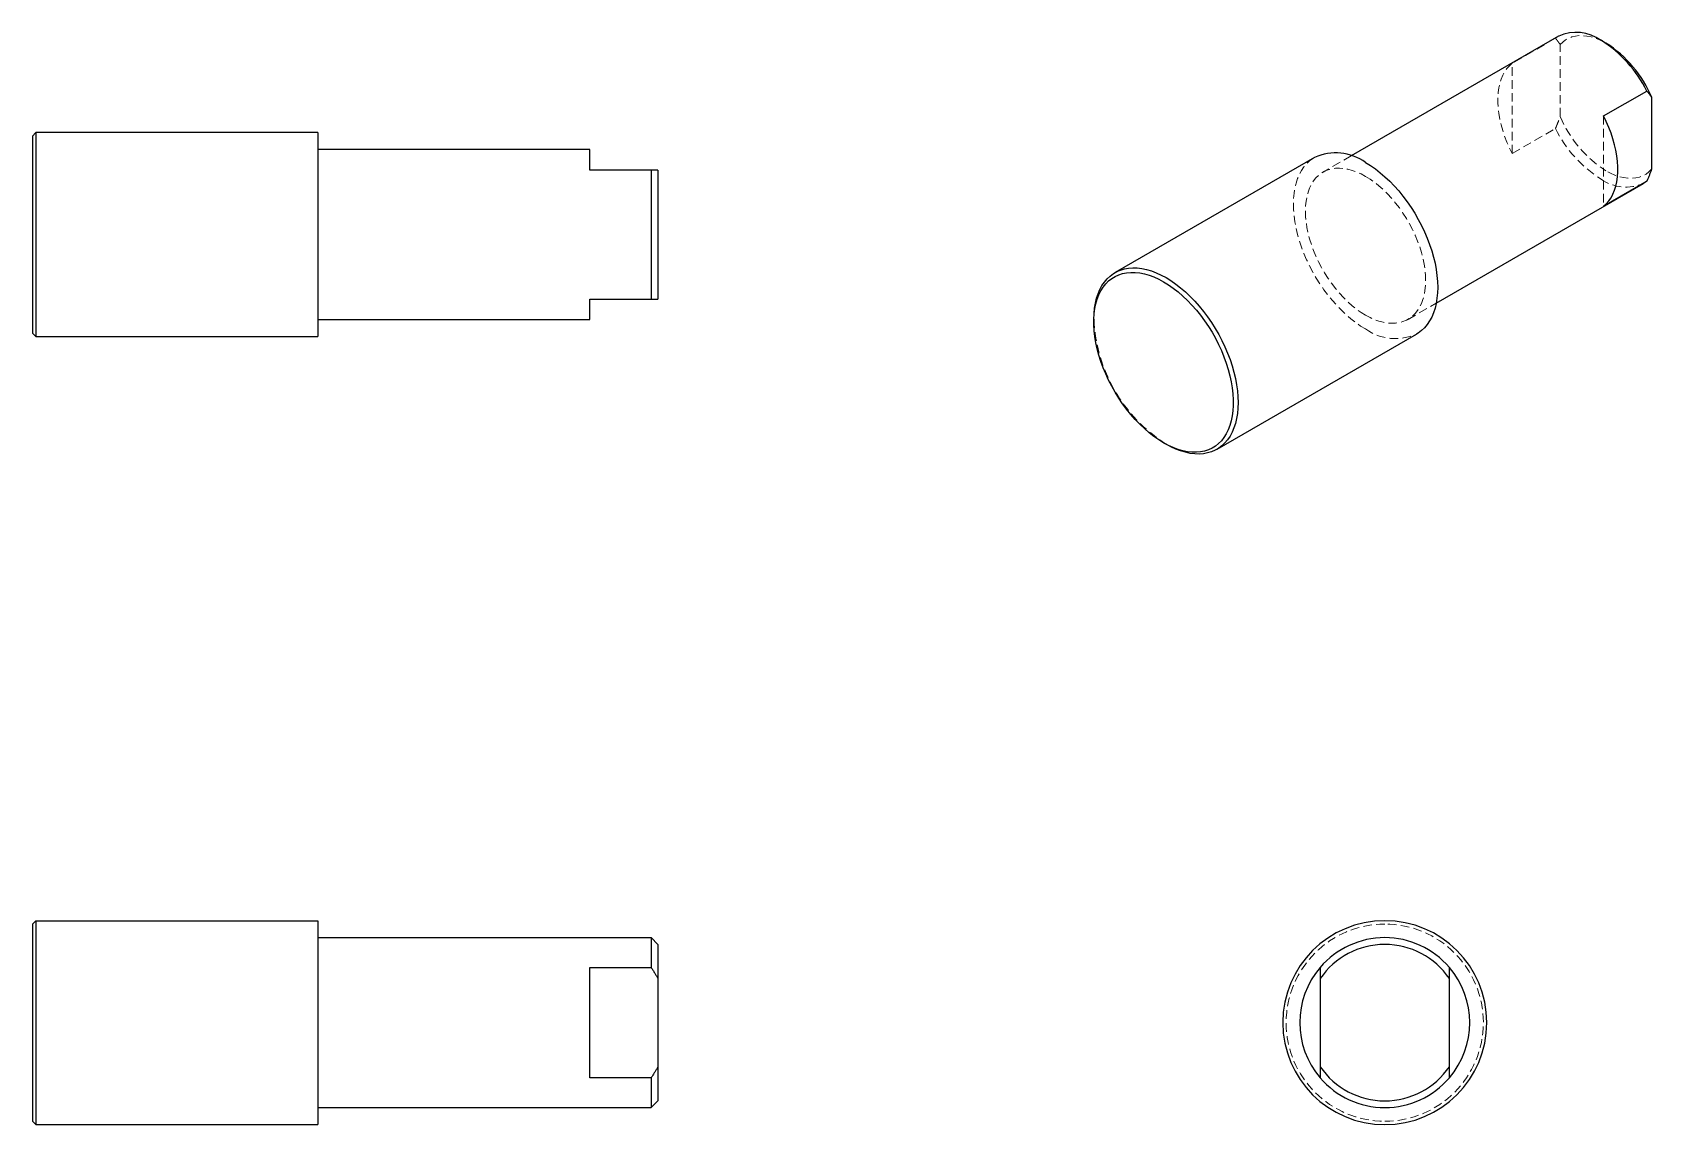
# Model space of a CAD drawing. Header units: millimetres. Extents: x 299 to 538, y 213 to 374.
import ezdxf

# ---------------------------------------------------------------- set-up
doc = ezdxf.new("R2010")
doc.units = ezdxf.units.MM
doc.linetypes.add('HIDDEN', pattern=[1.905, 1.27, -0.635])

msp = doc.modelspace()

# ---------------------------------------------------------------- linework, layer by layer
at = {"color": 7, "linetype": 'Continuous', "lineweight": 25}
for p, q in [((523.95, 373.07), (493.45, 355.47)), ((530.91, 372.05), (530.2, 372.45)), ((530.55, 361.33), (536.92, 365)), ((537.62, 364.07), (537.62, 353.49)), ((299.98, 358.88), (299.48, 358.38)), ((299.48, 358.38), (299.48, 343.88)), ((341.48, 358.88), (299.98, 358.88)), ((299.98, 358.88), (299.98, 343.88)), ((341.48, 358.88), (341.48, 343.88)), ((381.48, 356.38), (341.48, 356.38)), ((381.48, 353.38), (381.48, 356.38)), ((488.05, 355.24), (458.71, 338.3)), ((390.48, 353.38), (381.48, 353.38)), ((390.48, 353.38), (390.48, 343.88)), ((391.48, 353.38), (391.48, 334.38)), ((505.95, 333.81), (536.45, 351.42)), ((536.92, 351.74), (530.55, 348.06)), ((536.92, 351.74), (536.45, 351.42)), ((299.48, 343.88), (299.48, 329.38)), ((299.98, 343.88), (299.98, 328.88)), ((341.48, 343.88), (341.48, 328.88)), ((390.48, 343.88), (390.48, 334.38)), ((381.48, 334.38), (390.48, 334.38)), ((381.48, 331.38), (381.48, 334.38)), ((341.48, 331.38), (381.48, 331.38)), ((455.6, 331.43), (455.6, 331.02)), ((299.48, 329.38), (299.98, 328.88)), ((299.98, 328.88), (341.48, 328.88)), ((473.71, 312.32), (503.05, 329.26)), ((465.85, 313.26), (466.21, 313.06)), ((299.48, 242.47), (299.98, 242.97)), ((299.98, 242.97), (341.48, 242.97)), ((299.98, 242.97), (299.98, 212.97)), ((341.48, 242.97), (341.48, 212.97)), ((299.48, 242.47), (299.48, 213.47)), ((341.48, 240.47), (390.48, 240.47)), ((391.48, 239.47), (390.48, 240.47)), ((390.48, 240.47), (390.48, 236.09)), ((391.48, 239.47), (391.48, 234.45)), ((381.48, 236.09), (390.48, 236.09)), ((381.48, 219.85), (381.48, 236.09)), ((391.48, 234.45), (391.48, 221.49)), ((488.88, 234.45), (488.88, 221.49)), ((507.88, 221.49), (507.88, 234.45)), ((391.48, 221.49), (391.48, 216.47)), ((390.48, 219.85), (381.48, 219.85)), ((390.48, 219.85), (390.48, 215.47)), ((341.48, 215.47), (390.48, 215.47)), ((391.48, 216.47), (390.48, 215.47)), ((299.48, 213.47), (299.98, 212.97)), ((299.98, 212.97), (341.48, 212.97))]:
    msp.add_line(p, q, dxfattribs=at)
at = {"color": 7, "linetype": 'HIDDEN', "lineweight": 18}
for p, q in [((523.48, 372.76), (517.12, 369.09)), ((523.48, 372.76), (523.95, 373.07)), ((524.19, 361.24), (524.19, 371.83)), ((517.12, 355.82), (517.12, 369.09)), ((530.55, 361.33), (530.55, 348.06)), ((517.12, 355.82), (523.48, 359.49)), ((493.45, 355.47), (489.3, 353.07)), ((501.8, 331.42), (505.95, 333.81))]:
    msp.add_line(p, q, dxfattribs=at)
at = {"color": 7, "linetype": 'HIDDEN', "lineweight": 18, "flags": 128}
for points in [[(524.19, 371.83), (524.57, 372.2), (524.98, 372.51), (525.43, 372.76), (525.91, 372.95), (526.43, 373.08), (526.97, 373.15), (527.53, 373.15), (528.12, 373.09), (528.72, 372.96), (529.34, 372.78), (529.96, 372.53), (530.59, 372.22), (530.91, 372.05)], [(517.12, 369.09), (516.71, 368.73), (516.34, 368.31), (516.01, 367.84), (515.73, 367.32), (515.49, 366.75), (515.3, 366.14), (515.15, 365.48), (515.05, 364.78), (515, 364.05), (515, 363.29), (515.05, 362.51), (515.15, 361.7), (515.3, 360.87), (515.49, 360.04), (515.73, 359.19), (516.01, 358.34), (516.34, 357.49), (516.71, 356.65), (517.12, 355.82)], [(495.55, 330), (494.83, 330.44), (494.11, 330.95), (493.39, 331.5), (492.69, 332.1), (492, 332.76), (491.33, 333.45), (490.67, 334.19), (490.04, 334.96), (489.44, 335.77), (488.86, 336.61), (488.31, 337.47), (487.8, 338.36), (487.32, 339.27), (486.89, 340.19), (486.49, 341.11), (486.13, 342.05), (485.82, 342.98), (485.56, 343.91), (485.34, 344.84), (485.17, 345.75), (485.04, 346.64), (484.97, 347.52), (484.95, 348.37), (484.97, 349.19), (485.04, 349.98), (485.17, 350.73), (485.34, 351.45), (485.56, 352.12), (485.82, 352.74), (486.13, 353.32), (486.49, 353.84), (486.89, 354.31), (487.32, 354.73), (487.8, 355.08), (488.05, 355.24)], [(495.55, 332.04), (494.89, 332.45), (494.23, 332.91), (493.59, 333.43), (492.95, 334), (492.32, 334.61), (491.72, 335.26), (491.13, 335.96), (490.57, 336.69), (490.04, 337.45), (489.54, 338.24), (489.07, 339.04), (488.64, 339.87), (488.25, 340.71), (487.9, 341.56), (487.59, 342.42), (487.32, 343.27), (487.11, 344.11), (486.93, 344.95), (486.81, 345.77), (486.74, 346.57), (486.71, 347.35), (486.74, 348.1), (486.81, 348.81), (486.93, 349.49), (487.11, 350.13), (487.32, 350.73), (487.59, 351.27), (487.9, 351.77), (488.25, 352.21), (488.64, 352.6), (489.07, 352.93), (489.54, 353.2), (490.04, 353.41), (490.57, 353.55), (491.13, 353.64), (491.72, 353.66), (492.32, 353.61), (492.95, 353.5), (493.59, 353.33), (494.23, 353.1), (494.89, 352.81), (495.55, 352.45)], [(495.55, 352.45), (496.21, 352.04), (496.87, 351.58), (497.52, 351.06), (498.16, 350.5), (498.78, 349.88), (499.39, 349.23), (499.97, 348.53), (500.53, 347.81), (501.06, 347.05), (501.56, 346.26), (502.03, 345.45), (502.46, 344.62), (502.85, 343.78), (503.21, 342.93), (503.52, 342.08), (503.78, 341.23), (504, 340.38), (504.17, 339.54), (504.29, 338.72), (504.37, 337.92), (504.39, 337.14), (504.37, 336.4), (504.29, 335.68), (504.17, 335), (504, 334.36), (503.78, 333.77), (503.52, 333.22), (503.21, 332.72), (502.85, 332.28), (502.46, 331.89), (502.03, 331.56), (501.56, 331.29), (501.06, 331.09), (500.53, 330.94), (499.97, 330.86), (499.39, 330.84), (498.78, 330.88), (498.16, 330.99), (497.52, 331.16), (496.87, 331.39), (496.21, 331.69), (495.55, 332.04)], [(537.62, 353.49), (537.23, 353.1), (536.8, 352.78), (536.32, 352.53), (535.82, 352.34), (535.28, 352.21), (534.71, 352.16), (534.11, 352.18), (533.5, 352.26), (532.86, 352.41), (532.22, 352.63), (531.57, 352.92), (530.91, 353.27)]]:
    msp.add_lwpolyline(points, dxfattribs=at)
at = {"color": 7, "linetype": 'Continuous', "lineweight": 25, "flags": 128}
for points in [[(530.55, 348.06), (530.96, 348.42), (531.33, 348.84), (531.66, 349.31), (531.94, 349.83), (532.18, 350.4), (532.38, 351.01), (532.52, 351.67), (532.62, 352.37), (532.67, 353.1), (532.67, 353.86), (532.62, 354.64), (532.52, 355.45), (532.38, 356.28), (532.18, 357.11), (531.94, 357.96), (531.66, 358.81), (531.33, 359.66), (530.96, 360.5), (530.55, 361.33)], [(495.55, 354.49), (496.28, 354.05), (497, 353.55), (497.71, 352.99), (498.41, 352.39), (499.1, 351.74), (499.78, 351.04), (500.43, 350.3), (501.06, 349.53), (501.67, 348.72), (502.25, 347.88), (502.79, 347.02), (503.3, 346.13), (503.78, 345.23), (504.22, 344.31), (504.61, 343.38), (504.97, 342.45), (505.28, 341.51), (505.55, 340.58), (505.77, 339.66), (505.94, 338.74), (506.06, 337.85), (506.13, 336.97), (506.16, 336.12), (506.13, 335.3), (506.06, 334.51), (505.94, 333.76), (505.77, 333.05), (505.55, 332.38), (505.28, 331.75), (504.97, 331.18), (504.61, 330.65), (504.22, 330.18), (503.78, 329.77), (503.3, 329.41), (503.05, 329.26)], [(455.6, 331.43), (455.63, 332.25), (455.7, 333.04), (455.82, 333.79), (455.99, 334.51), (456.21, 335.18), (456.48, 335.8), (456.79, 336.38), (457.14, 336.9), (457.54, 337.37), (457.98, 337.79), (458.46, 338.14), (458.97, 338.44), (459.51, 338.67), (460.09, 338.84), (460.7, 338.95), (461.33, 339), (461.98, 338.98), (462.66, 338.9), (463.35, 338.75), (464.05, 338.54), (464.76, 338.27), (465.48, 337.94), (466.21, 337.55)], [(465.85, 313.26), (465.14, 313.7), (464.43, 314.2), (463.72, 314.75), (463.03, 315.35), (462.35, 316), (461.68, 316.69), (461.04, 317.43), (460.42, 318.2), (459.83, 319), (459.26, 319.84), (458.73, 320.7), (458.23, 321.58), (457.77, 322.48), (457.35, 323.39), (456.97, 324.31), (456.64, 325.23), (456.35, 326.15), (456.1, 327.07), (455.9, 327.98), (455.76, 328.88), (455.66, 329.75), (455.61, 330.6), (455.61, 331.43), (455.66, 332.23), (455.76, 332.99), (455.9, 333.71), (456.1, 334.39), (456.35, 335.03), (456.64, 335.61), (456.97, 336.15), (457.35, 336.63), (457.77, 337.06), (458.23, 337.42), (458.73, 337.73), (459.26, 337.98), (459.83, 338.16), (460.42, 338.28), (461.04, 338.33), (461.68, 338.33), (462.35, 338.25), (463.03, 338.11), (463.72, 337.91), (464.43, 337.65), (465.14, 337.33), (465.85, 336.94)], [(465.85, 336.94), (466.57, 336.5), (467.28, 336), (467.99, 335.45), (468.68, 334.85), (469.36, 334.2), (470.02, 333.51), (470.67, 332.78), (471.29, 332.01), (471.88, 331.2), (472.44, 330.37), (472.98, 329.51), (473.47, 328.63), (473.93, 327.73), (474.35, 326.82), (474.73, 325.9), (475.07, 324.97), (475.36, 324.05), (475.6, 323.13), (475.8, 322.22), (475.95, 321.33), (476.05, 320.45), (476.1, 319.6), (476.1, 318.77), (476.05, 317.98), (475.95, 317.22), (475.8, 316.49), (475.6, 315.81), (475.36, 315.18), (475.07, 314.59), (474.73, 314.06), (474.35, 313.57), (473.93, 313.15), (473.47, 312.78), (472.98, 312.47), (472.44, 312.23), (471.88, 312.04), (471.29, 311.92), (470.67, 311.87), (470.02, 311.88), (469.36, 311.95), (468.68, 312.09), (467.99, 312.29), (467.28, 312.55), (466.57, 312.88), (465.85, 313.26)], [(466.21, 337.55), (466.93, 337.11), (467.65, 336.61), (468.36, 336.05), (469.07, 335.45), (469.76, 334.8), (470.43, 334.1), (471.09, 333.36), (471.72, 332.59), (472.32, 331.78), (472.9, 330.94), (473.45, 330.08), (473.96, 329.19), (474.43, 328.29), (474.87, 327.37), (475.27, 326.44), (475.62, 325.5), (475.94, 324.57), (476.2, 323.64), (476.42, 322.71), (476.59, 321.8), (476.71, 320.91), (476.79, 320.03), (476.81, 319.18), (476.79, 318.36), (476.71, 317.57), (476.59, 316.82), (476.42, 316.11), (476.2, 315.44), (475.94, 314.81), (475.62, 314.23), (475.27, 313.71), (474.87, 313.24), (474.43, 312.83), (473.96, 312.47), (473.45, 312.18), (472.9, 311.94), (472.32, 311.77), (471.72, 311.66), (471.09, 311.61), (470.43, 311.63), (469.76, 311.71), (469.07, 311.86), (468.36, 312.07), (467.65, 312.34), (466.93, 312.67), (466.21, 313.06)]]:
    msp.add_lwpolyline(points, dxfattribs=at)
at = {"color": 7, "linetype": 'Continuous', "lineweight": 25}
for centre, radius, start, end in [((526.54, 367.32), 6.3, 54.4716, 114.218), ((520.26, 356.74), 18.6, 26.3868, 57.6855), ((521.6, 357.39), 17.37, 22.6305, 57.5704), ((491.16, 348.42), 7.49, 54.1436, 114.546), ((498.38, 227.97), 15, 90, 270), ((498.38, 227.97), 15, 270, 90), ((498.38, 227.97), 12.5, 90, 139.4642), ((498.38, 227.97), 11.5, 34.3012, 145.6988), ((498.38, 227.97), 12.5, 40.5358, 90), ((498.38, 227.97), 12.5, 139.4642, 220.5358), ((498.38, 227.97), 12.5, 319.4642, 40.5358), ((498.38, 227.97), 11.5, 214.3012, 270), ((498.38, 227.97), 11.5, 270, 325.6988), ((498.38, 227.97), 12.5, 220.5358, 270), ((498.38, 227.97), 12.5, 270, 319.4642)]:
    msp.add_arc(centre, radius, start, end, dxfattribs=at)
at = {"color": 7, "linetype": 'HIDDEN', "lineweight": 18}
for centre, radius, start, end in [((540.26, 367.96), 17.41, 202.6786, 237.528), ((540.14, 367.76), 18.6, 206.3868, 237.6855), ((533.86, 357.17), 6.3, 234.4716, 294.218), ((478.59, 332.46), 23.01, 182.556, 237.444), ((499.94, 336.07), 7.49, 234.1436, 294.546), ((498.38, 227.97), 14.5, 90, 270), ((498.38, 227.97), 14.5, 270, 90)]:
    msp.add_arc(centre, radius, start, end, dxfattribs=at)
for points, knots in [([(524.19, 371.83), (524.14, 371.9), (524.03, 372.06), (523.85, 372.3), (523.67, 372.53), (523.55, 372.68), (523.48, 372.76)], [0, 0, 0, 0, 0.241077, 0.487974, 0.74089, 1, 1, 1, 1]), ([(523.48, 359.49), (523.55, 359.64), (523.67, 359.94), (523.85, 360.38), (524.03, 360.82), (524.14, 361.1), (524.19, 361.24)], [0, 0, 0, 0, 0.25911, 0.512026, 0.758923, 1, 1, 1, 1])]:
    msp.add_open_spline(points, degree=3, knots=knots, dxfattribs=at)
at = {"color": 7, "linetype": 'Continuous', "lineweight": 25}
for points, knots in [([(536.92, 365), (536.98, 364.93), (537.11, 364.77), (537.29, 364.54), (537.46, 364.31), (537.57, 364.15), (537.62, 364.07)], [0, 0, 0, 0, 0.2591097, 0.5120259, 0.7589235, 1, 1, 1, 1]), ([(391.48, 353.38), (391.41, 353.38), (391.25, 353.38), (391.01, 353.38), (390.75, 353.38), (390.57, 353.38), (390.48, 353.38)], [0, 0, 0, 0, 0.241077, 0.487974, 0.74089, 1, 1, 1, 1]), ([(537.62, 353.49), (537.57, 353.35), (537.46, 353.06), (537.29, 352.63), (537.11, 352.19), (536.98, 351.89), (536.92, 351.74)], [0, 0, 0, 0, 0.241077, 0.487974, 0.74089, 1, 1, 1, 1]), ([(390.48, 334.38), (390.57, 334.38), (390.75, 334.38), (391.01, 334.38), (391.25, 334.38), (391.41, 334.38), (391.48, 334.38)], [0, 0, 0, 0, 0.2591097, 0.5120259, 0.7589235, 1, 1, 1, 1]), ([(390.48, 236.09), (390.57, 235.96), (390.75, 235.68), (391.01, 235.27), (391.25, 234.86), (391.41, 234.59), (391.48, 234.45)], [0, 0, 0, 0, 0.2591097, 0.5120259, 0.7589235, 1, 1, 1, 1]), ([(488.88, 236.09), (488.88, 235.96), (488.88, 235.68), (488.88, 235.27), (488.88, 234.86), (488.88, 234.59), (488.88, 234.45)], [0, 0, 0, 0, 0.2591097, 0.5120259, 0.7589235, 1, 1, 1, 1]), ([(507.88, 234.45), (507.88, 234.59), (507.88, 234.86), (507.88, 235.27), (507.88, 235.68), (507.88, 235.96), (507.88, 236.09)], [0, 0, 0, 0, 0.241077, 0.487974, 0.74089, 1, 1, 1, 1]), ([(391.48, 221.49), (391.41, 221.36), (391.25, 221.08), (391.01, 220.68), (390.75, 220.26), (390.57, 219.99), (390.48, 219.85)], [0, 0, 0, 0, 0.241077, 0.487974, 0.74089, 1, 1, 1, 1]), ([(488.88, 221.49), (488.88, 221.36), (488.88, 221.08), (488.88, 220.68), (488.88, 220.26), (488.88, 219.99), (488.88, 219.85)], [0, 0, 0, 0, 0.241077, 0.487974, 0.74089, 1, 1, 1, 1]), ([(507.88, 219.85), (507.88, 219.99), (507.88, 220.26), (507.88, 220.68), (507.88, 221.08), (507.88, 221.36), (507.88, 221.49)], [0, 0, 0, 0, 0.25911, 0.512026, 0.758923, 1, 1, 1, 1])]:
    msp.add_open_spline(points, degree=3, knots=knots, dxfattribs=at)

doc.saveas('drawing.dxf')
